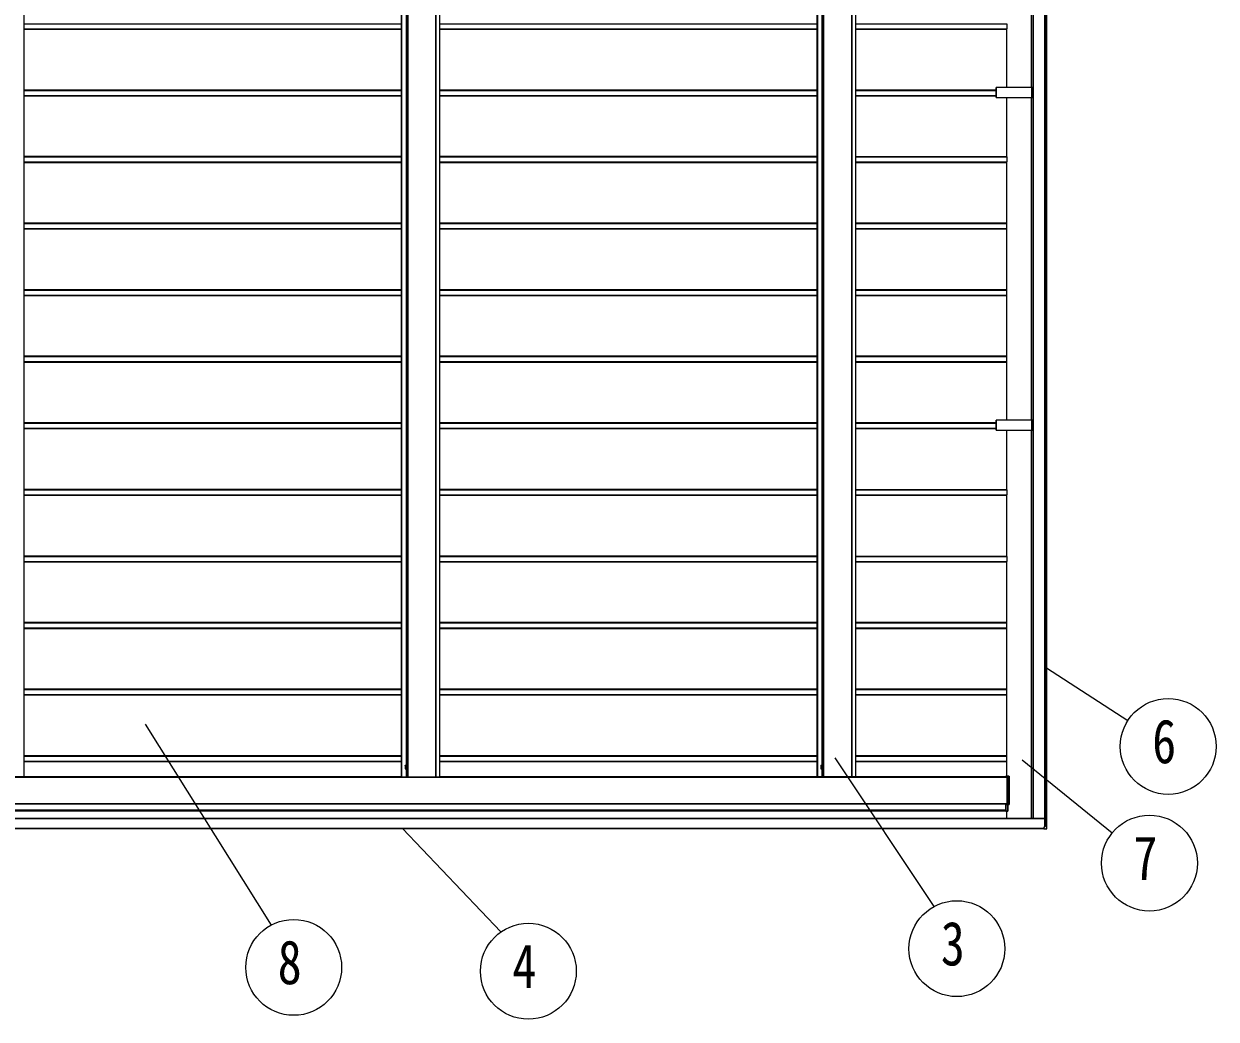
# Model space of a CAD drawing. Units: millimetres, scale not verified. Extents: x -16820 to 16820, y -11880 to 11880.
# Drawn here: x -2487 to 1095, y -3833 to -842 of the extents above; entities that cross this region are included whole.
import ezdxf
from ezdxf.enums import TextEntityAlignment as Align

# ---------------------------------------------------------------- set-up
doc = ezdxf.new("R2010")
doc.units = ezdxf.units.MM
doc.header["$LTSCALE"] = 40
doc.layers.add('0-3_YKK_11', color=7, linetype='Continuous')
doc.layers.add('0-5_YKK_A1', color=4, linetype='Continuous')
doc.layers.add('0-6_YKK_D', color=6, linetype='Continuous', lineweight=18)
doc.styles.add('ＭＳ ゴシック', font='')
doc.styles.get('ＭＳ ゴシック').set_extended_font_data('MS Gothic')

msp = doc.modelspace()

# ---------------------------------------------------------------- linework, layer by layer
at = {"layer": '0-3_YKK_11'}
for p, q in [((545.08, -3230), (545.08, 2120)), ((585.13, 2143), (585.13, -3253)), ((-1352.96, -3103), (-1352.96, 1993)), ((-1237.97, -3104.5), (-1237.97, 1994.5)), ((-103.72, -3103), (-103.72, 1993)), ((-1352.96, -858), (-2487.21, -858)), ((-103.72, -858), (-1237.97, -858)), ((465.58, -858), (11.27, -858)), ((464.49, -858.3), (464.49, -1032.9)), ((465.62, -842), (465.62, -857)), ((433.65, -1032.9), (433.65, -1062.9)), ((433.65, -1032.9), (433.65, -1032.9)), ((-1352.96, -1041), (-2487.21, -1041)), ((-1352.96, -1058), (-2487.21, -1058)), ((-103.72, -1041), (-1237.97, -1041)), ((-103.72, -1058), (-1237.97, -1058)), ((433.65, -1041), (11.27, -1041)), ((433.65, -1058), (11.27, -1058)), ((433.65, -1062.9), (433.65, -1062.9)), ((464.49, -1062.9), (464.49, -1241)), ((-1352.96, -1241), (-2487.21, -1241)), ((-103.72, -1241), (-1237.97, -1241)), ((11.27, -1241), (465.58, -1241)), ((465.62, -1242), (465.62, -1257)), ((-1352.96, -1258), (-2487.21, -1258)), ((-103.72, -1258), (-1237.97, -1258)), ((465.58, -1258), (11.27, -1258)), ((464.49, -1258.3), (464.49, -1441)), ((-1352.96, -1441), (-2487.21, -1441)), ((-1352.96, -1458), (-2487.21, -1458)), ((-103.72, -1441), (-1237.97, -1441)), ((-103.72, -1458), (-1237.97, -1458)), ((465.58, -1441), (11.27, -1441)), ((11.27, -1458), (465.58, -1458)), ((464.49, -1458.3), (464.49, -1641)), ((465.62, -1457), (465.62, -1442)), ((-1352.96, -1641), (-2487.21, -1641)), ((-103.72, -1641), (-1237.97, -1641)), ((465.58, -1641), (11.27, -1641)), ((465.62, -1657), (465.62, -1642)), ((-1352.96, -1658), (-2487.21, -1658)), ((-103.72, -1658), (-1237.97, -1658)), ((11.27, -1658), (465.58, -1658)), ((464.49, -1658.3), (464.49, -1841)), ((-1352.96, -1841), (-2487.21, -1841)), ((-1352.96, -1858), (-2487.21, -1858)), ((-103.72, -1841), (-1237.97, -1841)), ((-103.72, -1858), (-1237.97, -1858)), ((465.58, -1841), (11.27, -1841)), ((11.27, -1858), (465.58, -1858)), ((464.49, -1858.3), (464.49, -2032.9)), ((465.62, -1857), (465.62, -1842)), ((-1352.96, -2041), (-2487.21, -2041)), ((-103.72, -2041), (-1237.97, -2041)), ((433.65, -2041), (11.27, -2041)), ((433.65, -2032.9), (433.65, -2062.9)), ((433.65, -2032.9), (433.65, -2032.9)), ((-1352.96, -2058), (-2487.21, -2058)), ((-103.72, -2058), (-1237.97, -2058)), ((433.65, -2058), (11.27, -2058)), ((433.65, -2062.9), (433.65, -2062.9)), ((464.49, -2062.9), (464.49, -2241)), ((-1352.96, -2241), (-2487.21, -2241)), ((-103.72, -2241), (-1237.97, -2241)), ((11.27, -2241), (465.58, -2241)), ((465.62, -2242), (465.62, -2257)), ((-1352.96, -2258), (-2487.21, -2258)), ((-103.72, -2258), (-1237.97, -2258)), ((465.58, -2258), (11.27, -2258)), ((464.49, -2258.3), (464.49, -2441)), ((-1352.96, -2441), (-2487.21, -2441)), ((-1352.96, -2458), (-2487.21, -2458)), ((-103.72, -2441), (-1237.97, -2441)), ((-103.72, -2458), (-1237.97, -2458)), ((11.27, -2441), (465.58, -2441)), ((465.58, -2458), (11.27, -2458)), ((464.49, -2458.3), (464.49, -2641)), ((465.62, -2442), (465.62, -2457)), ((-1352.96, -2641), (-2487.21, -2641)), ((-103.72, -2641), (-1237.97, -2641)), ((465.58, -2641), (11.27, -2641)), ((465.62, -2657), (465.62, -2642)), ((-1352.96, -2658), (-2487.21, -2658)), ((-103.72, -2658), (-1237.97, -2658)), ((11.27, -2658), (465.58, -2658)), ((464.49, -2658.3), (464.49, -2841)), ((-1352.96, -2841), (-2487.21, -2841)), ((-1352.96, -2858), (-2487.21, -2858)), ((-103.72, -2841), (-1237.97, -2841)), ((-103.72, -2858), (-1237.97, -2858)), ((465.58, -2841), (11.27, -2841)), ((11.27, -2858), (465.58, -2858)), ((464.49, -2858.3), (464.49, -3041)), ((465.62, -2857), (465.62, -2842)), ((-1352.96, -3041), (-2487.21, -3041)), ((-103.72, -3041), (-1237.97, -3041)), ((465.58, -3041), (11.27, -3041)), ((465.62, -3057), (465.62, -3042)), ((-1352.96, -3058), (-2487.21, -3058)), ((-1341.99, -3070), (-1341.54, -3069.23)), ((-1341.99, -3070), (-1341.99, -3080)), ((-1341.99, -3071.95), (-1339.64, -3073.1)), ((-1341.99, -3078.05), (-1339.64, -3076.9)), ((-1341.99, -3080), (-1341.54, -3080.77)), ((-1341.54, -3069.23), (-1337.99, -3069.23)), ((-1337.99, -3072.11), (-1341.54, -3072.11)), ((-1337.99, -3077.89), (-1341.54, -3077.89)), ((-1339.64, -3073.1), (-1338.62, -3075)), ((-1339.64, -3076.9), (-1338.62, -3075)), ((-1337.99, -3069.23), (-1337.99, -3080.77)), ((-1336.79, -3069.3), (-1337.99, -3069.3)), ((-1336.79, -3068.75), (-1336.79, -3081.25)), ((-1335.19, -3068.75), (-1336.79, -3068.75)), ((-1335.19, -3081.25), (-1335.19, -3068.75)), ((-103.72, -3058), (-1237.97, -3058)), ((-92.75, -3070), (-92.31, -3069.23)), ((-92.75, -3070), (-92.75, -3080)), ((-92.75, -3071.95), (-90.4, -3073.1)), ((-92.75, -3078.05), (-90.4, -3076.9)), ((-92.75, -3080), (-92.31, -3080.77)), ((-92.31, -3069.23), (-88.75, -3069.23)), ((-88.75, -3072.11), (-92.31, -3072.11)), ((-88.75, -3077.89), (-92.31, -3077.89)), ((-90.4, -3073.1), (-89.39, -3075)), ((-90.4, -3076.9), (-89.39, -3075)), ((-88.75, -3069.23), (-88.75, -3080.77)), ((-87.55, -3069.3), (-88.75, -3069.3)), ((-87.55, -3068.75), (-87.55, -3081.25)), ((-85.95, -3068.75), (-87.55, -3068.75)), ((-85.95, -3081.25), (-85.95, -3068.75)), ((11.27, -3058), (465.58, -3058)), ((464.49, -3058.3), (464.49, -3102)), ((-3847.26, -3105), (466.23, -3105)), ((-1341.54, -3080.77), (-1337.99, -3080.77)), ((-1336.79, -3080.7), (-1337.99, -3080.7)), ((-1336.79, -3081.25), (-1335.19, -3081.25)), ((-1322.04, -3104.5), (-1322.04, -3105)), ((-1320.31, -3104.5), (-1320.31, -3105)), ((-1264.08, -3104.5), (-1264.08, -3105)), ((-1262.35, -3104.5), (-1262.35, -3105)), ((-1249.49, -3104.5), (-1238.46, -3104.5)), ((-1238.46, -3104.5), (-1237.97, -3104.5)), ((-103.72, -3104.5), (-103.72, -3104.5)), ((-92.31, -3080.77), (-88.75, -3080.77)), ((-87.55, -3080.7), (-88.75, -3080.7)), ((-87.55, -3081.25), (-85.95, -3081.25)), ((-72.8, -3104.5), (-72.8, -3105)), ((-71.07, -3104.5), (-71.07, -3105)), ((-14.84, -3104.5), (-14.84, -3105)), ((-13.11, -3104.5), (-13.11, -3105)), ((465.43, -3105), (465.43, -3104.5)), ((466.23, -3105), (466.23, -3185)), ((466.32, -3187.5), (466.32, -3102.5)), ((472.29, -3102.84), (472.29, -3102.84)), ((-3847.26, -3185), (466.23, -3185)), ((466.21, -3185.5), (462.65, -3185.5)), ((465.62, -3185.3), (465.62, -3185.5)), ((472.29, -3187.16), (471.82, -3187.66)), ((461.63, -3208), (461.63, -3205.5)), ((462.72, -3207.5), (462.72, -3188.5)), ((464.49, -3207.89), (464.49, -3230)), ((468.69, -3207.16), (468.22, -3207.66)), ((578.19, -3260.53), (578.2, -3254.82)), ((579.65, -3254.29), (579.65, -3230.5)), ((579.69, -3254.2), (579.7, -3253)), ((576.72, -3260), (576.72, -3260.53))]:
    msp.add_line(p, q, dxfattribs=at)
for points in [[(-2487.69, 1994.5), (-2487.21, 1994.5), (-2487.21, -3104.5), (-2487.69, -3104.5), (-2498.73, -3104.5), (-2499.21, -3104.5), (-2583.16, -3104.5), (-2583.68, -3104.5), (-2587.1, -3104.5), (-2588.13, -3104.5), (-2601.62, -3104.5), (-2602.14, -3104.5), (-2602.19, -3104.5)], [(-1352.96, -3104.5), (-1352.96, -3104.5), (-1352.9, -3104.5), (-1352.39, -3104.5), (-1338.89, -3104.5), (-1337.86, -3104.5), (-1334.44, -3104.5), (-1333.92, -3104.5), (-1249.97, -3104.5), (-1249.49, -3104.5), (-1249.49, 1994.5)], [(10.78, 1994.5), (11.27, 1994.5), (11.27, -3104.5), (10.78, -3104.5), (-0.25, -3104.5), (-0.74, -3104.5), (-84.68, -3104.5), (-85.2, -3104.5), (-88.62, -3104.5), (-89.66, -3104.5), (-103.15, -3104.5), (-103.66, -3104.5), (-103.72, -3104.5)], [(-103.72, 1994.5), (-103.72, 1994.5), (-103.66, 1994.5), (-103.15, 1994.5), (-89.66, 1994.5), (-88.62, 1994.5), (-85.2, 1994.5), (-84.68, 1994.5), (-0.74, 1994.5), (-0.25, 1994.5), (-0.25, -3104.5)], [(545.08, -1032.9), (544.68, -1032.9), (543.83, -1032.9), (541.93, -1032.9), (541.08, -1032.9), (434.02, -1032.9), (433.71, -1032.9), (433.65, -1032.9)], [(433.65, -1062.9), (433.71, -1062.9), (434.02, -1062.9), (541.08, -1062.9), (541.93, -1062.9), (543.83, -1062.9), (544.68, -1062.9), (545.08, -1062.9)], [(545.08, -2032.9), (544.68, -2032.9), (543.83, -2032.9), (541.93, -2032.9), (541.08, -2032.9), (434.02, -2032.9), (433.71, -2032.9), (433.65, -2032.9)], [(433.65, -2062.9), (433.71, -2062.9), (434.02, -2062.9), (541.08, -2062.9), (541.93, -2062.9), (543.83, -2062.9), (544.68, -2062.9), (545.08, -2062.9)], [(466.21, -3104.5), (461.63, -3104.5), (461.63, -3104.5), (461.63, -3102)], [(461.63, -3102), (466.3, -3102), (472.29, -3102.37), (472.29, -3187.16), (472.29, -3187.16)], [(462.64, -3186), (462.64, -3205), (-4383.58, -3205)], [(471.82, -3187.66), (466.3, -3188), (462.74, -3188)], [(461.63, -3205.5), (461.63, -3205.5), (462.62, -3205.5)], [(468.22, -3207.66), (462.71, -3208), (461.63, -3208)], [(468.69, -3188.16), (468.69, -3207.16), (468.69, -3207.16)], [(579.64, -3230), (-4418.02, -3230), (-4418.04, -3230), (-4418.04, -3253.5)], [(-4416.45, -3260), (578.14, -3260), (578.16, -3260), (578.17, -3254.5), (578.19, -3254.5), (579.39, -3254.5)], [(576.74, -3261), (578.17, -3261), (585.68, -3261), (586.18, -3253)], [(586.18, -3253), (585.7, -3253), (580.01, -3253), (579.7, -3253), (579.67, -3253), (579.67, -3254.2)]]:
    msp.add_lwpolyline(points, dxfattribs=at)
for centre, radius, start, end in [((466.64, -858.23), 2.16, 174.01335, 181.98909), ((458.43, -857.25), 7.19, 354.01335, 1.98909), ((458.43, -1241.75), 7.19, 358.01091, 5.98665), ((466.64, -1258.23), 2.16, 174.01335, 181.98909), ((458.43, -1257.25), 7.19, 354.01335, 1.98909), ((466.64, -1458.23), 2.16, 174.01335, 181.98909), ((458.43, -1441.75), 7.19, 358.01091, 5.98665), ((458.43, -1457.25), 7.19, 354.01335, 1.98909), ((458.43, -1641.75), 7.19, 358.01091, 5.98665), ((466.64, -1658.23), 2.16, 174.01335, 181.98909), ((458.43, -1657.25), 7.19, 354.01335, 1.98909), ((466.64, -1858.23), 2.16, 174.01335, 181.98909), ((458.43, -1841.75), 7.19, 358.01091, 5.98665), ((458.43, -1857.25), 7.19, 354.01335, 1.98909), ((458.43, -2241.75), 7.19, 358.01091, 5.98665), ((466.64, -2258.23), 2.16, 174.01335, 181.98909), ((458.43, -2257.25), 7.19, 354.01335, 1.98909), ((466.64, -2458.23), 2.16, 174.01335, 181.98909), ((458.43, -2441.75), 7.19, 358.01091, 5.98665), ((458.43, -2457.25), 7.19, 354.01335, 1.98909), ((458.43, -2641.75), 7.19, 358.01091, 5.98665), ((466.64, -2658.23), 2.16, 174.01335, 181.98909), ((458.43, -2657.25), 7.19, 354.01335, 1.98909), ((466.64, -2858.23), 2.16, 174.01335, 181.98909), ((458.43, -2841.75), 7.19, 358.01091, 5.98665), ((458.43, -2857.25), 7.19, 354.01335, 1.98909), ((458.43, -3041.75), 7.19, 358.01091, 5.98665), ((-1339.43, -3070.67), 2.56, 145.61708, 214.38292), ((-1332.44, -3075), 9.55, 162.41276, 197.58724), ((-1339.43, -3079.33), 2.56, 145.61708, 214.38292), ((-90.2, -3070.67), 2.56, 145.61708, 214.38292), ((-90.2, -3079.33), 2.56, 145.61708, 214.38292), ((-83.2, -3075), 9.55, 162.41276, 197.58724), ((466.64, -3058.23), 2.16, 174.01335, 181.98909), ((458.43, -3057.25), 7.19, 354.01335, 1.98909), ((-1329.76, -3101.8), 3.2, 237.52075, 269.99876), ((-1326.97, -3101.8), 3.2, 237.52075, 269.99876), ((-1257.41, -3101.8), 3.2, 270.00124, 302.47925), ((-80.52, -3101.8), 3.2, 237.52075, 269.99876), ((-77.73, -3101.8), 3.2, 237.52075, 269.99876), ((-8.18, -3101.8), 3.2, 270.00124, 302.47925), ((466.74, -3104.55), 2.23, 178.81283, 191.73811), ((462.64, -3104.88), 3.6, 358.01091, 5.98665), ((466.23, -3185.88), 3.6, 174.01335, 181.98909), ((467.78, -3185.23), 2.16, 174.01335, 181.98909), ((462.64, -3185.12), 3.6, 354.01335, 1.98909), ((459.04, -3205.12), 3.6, 354.01335, 1.98909), ((575.87, -3254.74), 2.33, 357.96945, 5.79126), ((576.06, -3230.38), 3.6, 358.01091, 5.98665), ((580.02, -3260.64), 3.31, 178.04871, 186.2006), ((574.89, -3260.64), 3.31, 353.7994, 1.95129)]:
    msp.add_arc(centre, radius, start, end, dxfattribs=at)
for centre, major_axis, ratio, start_param, end_param in [((466.3, -3102.5), (0, -0.501), 0.034899, 1.5745278, 3.1415972), ((466.3, -3187.5), (0, -0.501), 0.034899, 6.2831808, 7.8502502), ((468.73, -3188.16), (0, -1), 0.034899, 4.396521, 4.7086575), ((462.71, -3207.5), (0, -0.501), 0.034899, 6.2831808, 7.8502502), ((462.74, -3188.5), (0, -0.501), 0.034899, 3.1415881, 4.7086575), ((579.37, -3254.2), (-0.181, -0.24), 0.997782, 0.6458655, 2.2166618), ((579.39, -3254.2), (-0.197, -0.227), 0.995696, 0.713462, 2.2842584)]:
    msp.add_ellipse(centre, major_axis=major_axis, ratio=ratio, start_param=start_param, end_param=end_param, dxfattribs=at)
at = {"layer": '0-5_YKK_A1'}
for p, q in [((545.08, -3230), (545.08, 2120)), ((545.12, -3230), (545.12, 2120)), ((545.63, -3230), (545.63, 2120)), ((579.81, -3253), (579.81, 2143)), ((580.12, -3253), (580.12, 2143)), ((580.14, -3253), (580.14, 2143)), ((580.45, -3253), (580.45, 2143)), ((584.65, -3253), (584.65, 2143)), ((-1352.96, 1994.5), (-1352.96, -3104.5)), ((-1352.9, 1994.5), (-1352.9, -3104.5)), ((-1352.39, 1994.5), (-1352.39, -3104.5)), ((-1334.44, 1994.5), (-1334.44, -3104.5)), ((-1333.92, 1994.5), (-1333.92, -3104.5)), ((-1249.97, 1994.5), (-1249.97, -3104.5)), ((-1238.46, 1994.5), (-1238.46, -3104.5)), ((-103.72, 1994.5), (-103.72, -3104.5)), ((-103.66, 1994.5), (-103.66, -3104.5)), ((-103.15, 1994.5), (-103.15, -3104.5)), ((-85.2, 1994.5), (-85.2, -3104.5)), ((-84.68, 1994.5), (-84.68, -3104.5)), ((-0.74, 1994.5), (-0.74, -3104.5)), ((10.78, 1994.5), (10.78, -3104.5)), ((-1338.89, 1959.23), (-1338.89, -3069.23)), ((-1337.86, 1959.3), (-1337.86, -3069.3)), ((-89.66, 1959.23), (-89.66, -3069.23)), ((-88.62, 1959.3), (-88.62, -3069.3)), ((539.59, -1032.9), (539.59, -62.9)), ((539.7, -1032.9), (539.7, -62.9)), ((-2487.21, -842), (-1352.96, -842)), ((-2487.21, -857), (-1352.96, -857)), ((-2487.21, -858.3), (-1352.96, -858.3)), ((-1237.97, -842), (-103.72, -842)), ((-1237.97, -857), (-103.72, -857)), ((-1237.97, -858.3), (-103.72, -858.3)), ((11.27, -842), (465.62, -842)), ((11.27, -857), (465.62, -857)), ((11.27, -858.3), (464.49, -858.3)), ((433.65, -1032.9), (433.65, -1062.9)), ((433.71, -1062.9), (433.71, -1032.9)), ((434.02, -1032.9), (434.02, -1062.9)), ((541.08, -1062.9), (541.08, -1032.9)), ((541.93, -1032.9), (541.93, -1062.9)), ((543.83, -1062.9), (543.83, -1032.9)), ((544.68, -1032.9), (544.68, -1062.9)), ((-2487.21, -1042), (-1352.96, -1042)), ((-2487.21, -1057), (-1352.96, -1057)), ((-2487.21, -1058.3), (-1352.96, -1058.3)), ((-1237.97, -1042), (-103.72, -1042)), ((-1237.97, -1057), (-103.72, -1057)), ((-1237.97, -1058.3), (-103.72, -1058.3)), ((11.27, -1042), (433.65, -1042)), ((11.27, -1057), (433.65, -1057)), ((11.27, -1058.3), (433.65, -1058.3)), ((539.59, -2032.9), (539.59, -1062.9)), ((539.7, -2032.9), (539.7, -1062.9)), ((-2487.21, -1242), (-1352.96, -1242)), ((-1237.97, -1242), (-103.72, -1242)), ((11.27, -1242), (465.62, -1242)), ((-2487.21, -1257), (-1352.96, -1257)), ((-2487.21, -1258.3), (-1352.96, -1258.3)), ((-1237.97, -1257), (-103.72, -1257)), ((-1237.97, -1258.3), (-103.72, -1258.3)), ((11.27, -1257), (465.62, -1257)), ((11.27, -1258.3), (464.49, -1258.3)), ((-2487.21, -1442), (-1352.96, -1442)), ((-2487.21, -1457), (-1352.96, -1457)), ((-2487.21, -1458.3), (-1352.96, -1458.3)), ((-1237.97, -1442), (-103.72, -1442)), ((-1237.97, -1457), (-103.72, -1457)), ((-1237.97, -1458.3), (-103.72, -1458.3)), ((11.27, -1442), (465.62, -1442)), ((11.27, -1457), (465.62, -1457)), ((11.27, -1458.3), (464.49, -1458.3)), ((-2487.21, -1642), (-1352.96, -1642)), ((-1237.97, -1642), (-103.72, -1642)), ((11.27, -1642), (465.62, -1642)), ((-2487.21, -1657), (-1352.96, -1657)), ((-2487.21, -1658.3), (-1352.96, -1658.3)), ((-1237.97, -1657), (-103.72, -1657)), ((-1237.97, -1658.3), (-103.72, -1658.3)), ((11.27, -1657), (465.62, -1657)), ((11.27, -1658.3), (464.49, -1658.3)), ((-2487.21, -1842), (-1352.96, -1842)), ((-2487.21, -1857), (-1352.96, -1857)), ((-2487.21, -1858.3), (-1352.96, -1858.3)), ((-1237.97, -1842), (-103.72, -1842)), ((-1237.97, -1857), (-103.72, -1857)), ((-1237.97, -1858.3), (-103.72, -1858.3)), ((11.27, -1842), (465.62, -1842)), ((11.27, -1857), (465.62, -1857)), ((11.27, -1858.3), (464.49, -1858.3)), ((433.65, -2032.9), (433.65, -2062.9)), ((433.71, -2062.9), (433.71, -2032.9)), ((434.02, -2032.9), (434.02, -2062.9)), ((541.08, -2062.9), (541.08, -2032.9)), ((541.93, -2032.9), (541.93, -2062.9)), ((543.83, -2062.9), (543.83, -2032.9)), ((544.68, -2032.9), (544.68, -2062.9)), ((-2487.21, -2042), (-1352.96, -2042)), ((-2487.21, -2057), (-1352.96, -2057)), ((-2487.21, -2058.3), (-1352.96, -2058.3)), ((-1237.97, -2042), (-103.72, -2042)), ((-1237.97, -2057), (-103.72, -2057)), ((-1237.97, -2058.3), (-103.72, -2058.3)), ((11.27, -2042), (433.65, -2042)), ((11.27, -2057), (433.65, -2057)), ((11.27, -2058.3), (433.65, -2058.3)), ((539.59, -3230), (539.59, -2062.9)), ((539.7, -3230), (539.7, -2062.9)), ((-2487.21, -2242), (-1352.96, -2242)), ((-1237.97, -2242), (-103.72, -2242)), ((11.27, -2242), (465.62, -2242)), ((-2487.21, -2257), (-1352.96, -2257)), ((-2487.21, -2258.3), (-1352.96, -2258.3)), ((-1237.97, -2257), (-103.72, -2257)), ((-1237.97, -2258.3), (-103.72, -2258.3)), ((11.27, -2257), (465.62, -2257)), ((11.27, -2258.3), (464.49, -2258.3)), ((-2487.21, -2442), (-1352.96, -2442)), ((-2487.21, -2457), (-1352.96, -2457)), ((-2487.21, -2458.3), (-1352.96, -2458.3)), ((-1237.97, -2442), (-103.72, -2442)), ((-1237.97, -2457), (-103.72, -2457)), ((-1237.97, -2458.3), (-103.72, -2458.3)), ((11.27, -2442), (465.62, -2442)), ((11.27, -2457), (465.62, -2457)), ((11.27, -2458.3), (464.49, -2458.3)), ((-2487.21, -2642), (-1352.96, -2642)), ((-1237.97, -2642), (-103.72, -2642)), ((11.27, -2642), (465.62, -2642)), ((-2487.21, -2657), (-1352.96, -2657)), ((-2487.21, -2658.3), (-1352.96, -2658.3)), ((-1237.97, -2657), (-103.72, -2657)), ((-1237.97, -2658.3), (-103.72, -2658.3)), ((11.27, -2657), (465.62, -2657)), ((11.27, -2658.3), (464.49, -2658.3)), ((-2487.21, -2842), (-1352.96, -2842)), ((-2487.21, -2857), (-1352.96, -2857)), ((-2487.21, -2858.3), (-1352.96, -2858.3)), ((-1237.97, -2842), (-103.72, -2842)), ((-1237.97, -2857), (-103.72, -2857)), ((-1237.97, -2858.3), (-103.72, -2858.3)), ((11.27, -2842), (465.62, -2842)), ((11.27, -2857), (465.62, -2857)), ((11.27, -2858.3), (464.49, -2858.3)), ((-2487.21, -3042), (-1352.96, -3042)), ((-1237.97, -3042), (-103.72, -3042)), ((11.27, -3042), (465.62, -3042)), ((-2487.21, -3057), (-1352.96, -3057)), ((-2487.21, -3058.3), (-1352.96, -3058.3)), ((-1237.97, -3057), (-103.72, -3057)), ((-1237.97, -3058.3), (-103.72, -3058.3)), ((11.27, -3057), (465.62, -3057)), ((11.27, -3058.3), (464.49, -3058.3)), ((-3847.26, -3105.5), (466.23, -3105.5)), ((-2487.21, -3103), (-1352.96, -3103)), ((-1338.89, -3080.77), (-1338.89, -3104.5)), ((-1337.86, -3080.7), (-1337.86, -3104.5)), ((-1237.97, -3103), (-103.72, -3103)), ((-89.66, -3080.77), (-89.66, -3104.5)), ((-88.62, -3080.7), (-88.62, -3104.5)), ((11.27, -3103), (461.63, -3103)), ((461.63, -3102), (461.63, -3104.5)), ((471.83, -3102.84), (466.32, -3102.5)), ((471.83, -3187.16), (471.83, -3102.84)), ((471.83, -3102.84), (472.29, -3102.84)), ((-3847.26, -3184.5), (466.23, -3184.5)), ((-3847.26, -3185.3), (465.62, -3185.3)), ((466.32, -3187.5), (471.83, -3187.16)), ((471.83, -3187.16), (472.29, -3187.16)), ((-4383.58, -3204.5), (462.64, -3204.5)), ((-4383.58, -3207), (461.63, -3207)), ((461.63, -3205.5), (461.63, -3208)), ((468.24, -3188.16), (462.72, -3188.5)), ((462.72, -3207.5), (468.24, -3207.16)), ((468.24, -3207.16), (468.24, -3188.16)), ((468.24, -3188.16), (468.69, -3188.16)), ((468.24, -3207.16), (468.69, -3207.16)), ((579.65, -3230.5), (-4418, -3230.5)), ((578.16, -3259.5), (-4416.45, -3259.5)), ((579.4, -3254.82), (578.2, -3254.82)), ((579.67, -3254.2), (579.69, -3254.2)), ((580.01, -3253), (580, -3254.22)), ((585.23, -3260.53), (585.7, -3253)), ((578.19, -3260.53), (585.23, -3260.53))]:
    msp.add_line(p, q, dxfattribs=at)
for centre, radius, start, end in [((470.52, -3102.63), 1.33, 351.1907, 12.80687), ((470.52, -3187.37), 1.33, 347.19313, 8.8093), ((466.92, -3207.37), 1.33, 347.19313, 8.8093), ((577.07, -3254.74), 2.33, 357.96945, 5.79126), ((579.93, -3252.81), 1.41, 260.27585, 272.96784), ((581.92, -3260.64), 3.31, 353.7994, 1.95129), ((585.47, -3258.55), 1.99, 262.9418, 276.81012)]:
    msp.add_arc(centre, radius, start, end, dxfattribs=at)
for centre, major_axis, ratio, start_param, end_param in [((468.23, -3188.16), (-0.03, -0.503), 0.025231, 1.5797501, 2.1733026), ((579.4, -3254.22), (-0.362, -0.479), 0.997782, 0.6458655, 2.2166618)]:
    msp.add_ellipse(centre, major_axis=major_axis, ratio=ratio, start_param=start_param, end_param=end_param, dxfattribs=at)
at = {"layer": '0-6_YKK_D'}
for p, q in [((585.13, -2777.3), (829.57, -2935.06)), ((-2123.21, -2945.84), (-1744.92, -3550.22)), ((-50.82, -3047.37), (246.7, -3494.3)), ((511.37, -3053.57), (782.24, -3273.09)), ((-1350.26, -3260), (-1054.24, -3570.51))]:
    msp.add_line(p, q, dxfattribs=at)
for centre in [(950.57, -3013.14), (894.11, -3363.75), (315.56, -3620.78), (-1676.71, -3677.03), (-971.75, -3688.54)]:
    msp.add_circle(centre, 144, dxfattribs=at)

# ---------------------------------------------------------------- texts
at = {"layer": '0-6_YKK_D', "style": 'ＭＳ ゴシック', "width": 0.8}
for s, p in [('6', (902.57, -3103.14)), ('7', (846.11, -3453.75)), ('3', (267.56, -3710.78)), ('8', (-1724.71, -3767.03)), ('4', (-1019.75, -3778.54))]:
    msp.add_text(s, height=132, dxfattribs=at).set_placement(p, align=Align.BOTTOM_LEFT)

doc.saveas('drawing.dxf')
